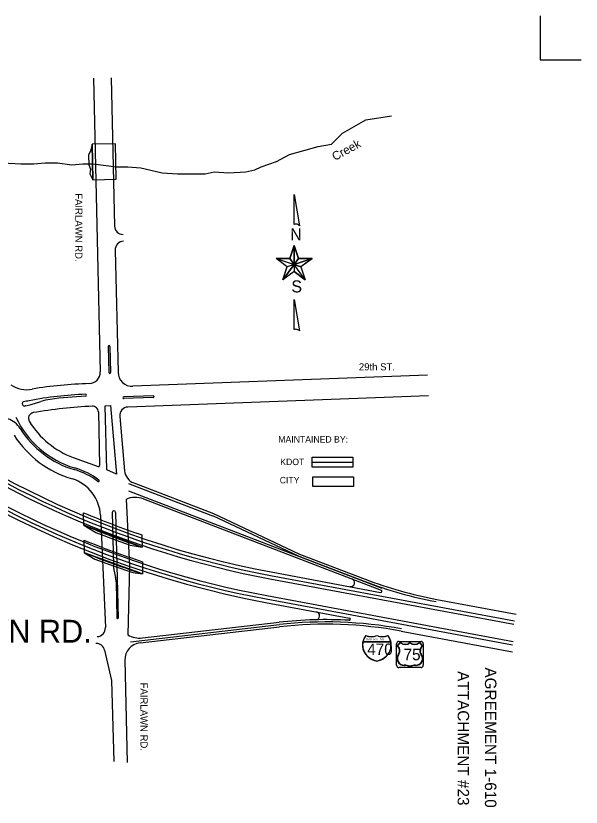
# Model space of a CAD drawing. Extents: x 121.009 to 121.722, y 36.687 to 37.248.
# Drawn here: x 121.347 to 121.722, y 36.724 to 37.248 of the extents above; entities that cross this region are included whole.
import ezdxf

# ---------------------------------------------------------------- set-up
doc = ezdxf.new("R2010")
doc.units = 0
for name, color, linetype in [('PL Inter Bridges', 7, 'Continuous'), ('PL Inter City1 Maintenance Attch', 7, 'Continuous'), ('PL Inter Hydrology', 7, 'Continuous'), ('PL Inter Hydrology Text', 7, 'Continuous'), ('PL Inter Maintenance Info', 7, 'Continuous'), ('PL Inter North Arrow', 7, 'Continuous'), ('PL Inter Plot Fence Markers', 7, 'Continuous'), ('PL Inter Road Lines', 7, 'Continuous'), ('PL Inter Route Shields', 7, 'Continuous'), ('PL Inter Street Names', 7, 'Continuous'), ('PL Inter Title Text', 7, 'Continuous')]:
    doc.layers.add(name, color=color, linetype=linetype)

msp = doc.modelspace()

# ---------------------------------------------------------------- linework, layer by layer
at = {"layer": 'PL Inter Bridges'}
for p, q in [((121.41344207035289, 37.163071250266675), (121.3979161212892, 37.16270353042044)), ((121.3979161212892, 37.16270353042044), (121.39847446975683, 37.13912881734334)), ((121.41400041882049, 37.13949653718959), (121.41344207035289, 37.16307125026668)), ((121.39847446975683, 37.13912881734335), (121.41400041882049, 37.13949653718959)), ((121.39251076992396, 36.91036775007597), (121.39231435785172, 36.91866070423749)), ((121.43083081856773, 36.90395358436904), (121.43102192750437, 36.89588454037714)), ((121.39294123845687, 36.892192412019895), (121.39274584127772, 36.900442515140156)), ((121.43125084600734, 36.88621909247414), (121.4314412827706, 36.87817842913718))]:
    msp.add_line(p, q, dxfattribs=at)
for points in [[(121.3979161212892, 37.16270353042044), (121.39682101176695, 37.15826401548031), (121.39566751937777, 37.15552447105604), (121.39581170592642, 37.14918026291561), (121.39682101176695, 37.146152345394036), (121.3966768252183, 37.144854666456226), (121.39653263866964, 37.143124427872465), (121.39847446975683, 37.13912881734334)], [(121.39251076992393, 36.910367750075984), (121.400530916807, 36.905549198583074), (121.41385828773853, 36.90048817164704), (121.42313683712126, 36.89719850413863), (121.43102192750437, 36.895884540377146)], [(121.39294123845687, 36.892192412019895), (121.39968741231766, 36.88791995475591), (121.41259303100453, 36.88319632961562), (121.4249925469978, 36.87897880716893), (121.43144128277063, 36.87817842913718)]]:
    msp.add_lwpolyline(points, close=True, dxfattribs=at)
for radius, start, end in [(0.6079545454545454, 247.1580025930445, 251.0442986171149), (0.615530303030303, 247.47451275918823, 251.30510761548254), (0.624621212121212, 247.8432138005072, 251.6091802887737), (0.6321969696969696, 248.1416070129963, 251.8554684940246)]:
    msp.add_arc((121.62831696334142, 37.478938759796435), radius, start, end, dxfattribs=at)
at = {"layer": 'PL Inter Hydrology'}
msp.add_lwpolyline([(121.33853333684065, 37.150502902286775), (121.35067980148715, 37.14982809869531), (121.35945224817624, 37.14982809869531), (121.36687508768242, 37.150502902286775), (121.37497273078006, 37.150502902286775), (121.38441998106065, 37.14915329510384), (121.39184282056681, 37.14982809869531), (121.39859085648152, 37.14982809869531), (121.41411133908534, 37.1478036879209), (121.42153417859151, 37.1478036879209), (121.43030662528062, 37.147128884329426), (121.4444775007015, 37.14375486637207), (121.45459955457356, 37.143080062780605), (121.47281925154326, 37.143080062780605), (121.47889248386647, 37.14442966996355), (121.48833973414706, 37.14375486637207), (121.49981139520206, 37.14442966996355), (121.50588462752529, 37.14577927714648), (121.50993344907411, 37.1478036879209), (121.52005550294618, 37.15117770587825), (121.52882794963527, 37.15590133101853), (121.54772245019645, 37.1612997597503), (121.55649489688557, 37.16264936693324), (121.56391773639173, 37.170072206439414), (121.57943821899555, 37.17884465312853), (121.5963083087823, 37.18154386749441)], dxfattribs=at)
at = {"layer": 'PL Inter Maintenance Info'}
for p, q in [((121.54373863196143, 36.94893396152909), (121.54373863636363, 36.95536837121212)), ((121.54373863636363, 36.95536837121212), (121.57072741031155, 36.955368352747364)), ((121.57072741031155, 36.955368352747364), (121.57072740590937, 36.94893394306433)), ((121.54373863416254, 36.95215116637085), (121.57072740811044, 36.95215114790609)), ((121.57072740590937, 36.94893394306433), (121.54373863196143, 36.94893396152909)), ((121.54421524609666, 36.936065141837425), (121.54421525049885, 36.94249955151998)), ((121.54421525049885, 36.94249955151998), (121.57120402444677, 36.94249953305522)), ((121.57120402444677, 36.94249953305522), (121.57120402004458, 36.93606512337267)), ((121.4220498283282, 36.93808117441663), (121.47775818580718, 36.91670791845316)), ((121.57120402004458, 36.93606512337267), (121.54421524609666, 36.936065141837425)), ((121.42211885153282, 36.93318617866529), (121.59003322860566, 36.868763583501185)), ((121.47773365994513, 36.916719962848084), (121.53483291533932, 36.88994613953261)), ((121.53493343100313, 36.88990335733385), (121.57832376744297, 36.87325607478885)), ((121.51612590097602, 36.877186698018434), (121.67778036583663, 36.84704772999358)), ((121.51321004415712, 36.86154710235341), (121.67660537863836, 36.83108356541623)), ((121.42330641998592, 36.83326550307781), (121.52203203424624, 36.84456742524903))]:
    msp.add_line(p, q, dxfattribs=at)
for centre, radius, start, end in [((121.62831696334142, 37.478938759796435), 0.6121212121212121, 206.81679677827506, 259.4389893088037), ((121.62831696334142, 37.478938759796435), 0.6280303030303029, 206.45062158880353, 259.4389893088037), ((121.67601594537174, 37.12788600951922), 0.2727272727272727, 249.0100215499571, 259.43898930880033), ((121.55305074597848, 36.573609855117226), 0.2727272727272727, 79.43898930880243, 96.5306831074299)]:
    msp.add_arc(centre, radius, start, end, dxfattribs=at)
at = {"layer": 'PL Inter North Arrow'}
msp.add_line((121.52896770629495, 37.08697370545361), (121.5317678720157, 37.095672072183405), dxfattribs=at)
for points in [[(121.5317678815538, 37.109613293163214), (121.53176789516797, 37.12951230088597), (121.53546170872325, 37.10871962262433), (121.53492550820145, 37.10913666806328), (121.53432972977188, 37.109494135675476), (121.53379352908705, 37.10967286964485), (121.53319775045364, 37.10973244791949), (121.53248281604448, 37.10973244840863)], [(121.5317678720157, 37.095672072183405), (121.52896770629495, 37.08697370545361), (121.5317678634151, 37.08310114215491)], [(121.53180733845807, 37.09565998639701), (121.5318073298677, 37.08310395128952), (121.53462238540006, 37.08699140566848)], [(121.51985229257775, 37.08697371169005), (121.5317678634151, 37.08310114215491), (121.52723994447103, 37.081611698566896)], [(121.52899227783668, 37.08699140952039), (121.51987686411903, 37.086991415756835), (121.5318073298677, 37.08310395128952)], [(121.54374301741892, 37.086973695344874), (121.53462760370127, 37.08697370158131), (121.5317678634151, 37.08310114215491)], [(121.5318073298677, 37.08310395128952), (121.53636503480845, 37.081629396406946), (121.54373779911725, 37.08699139943204)], [(121.52438020088323, 37.07291333187786), (121.5317678634151, 37.08310114215491), (121.53176786015423, 37.07833491276026)], [(121.52438987749281, 37.07291614103334), (121.5272496210908, 37.08162940264338), (121.5318073298677, 37.08310395128952)], [(121.5317678634151, 37.08310114215491), (121.53635535818866, 37.08161169233045), (121.53915551200674, 37.072913321769114)], [(121.5318073298677, 37.08310395128952), (121.53180732659662, 37.0783228269734), (121.53918008353783, 37.07291613091441)], [(121.5317678339041, 37.03996676613263), (121.53176784747754, 37.05980619598787), (121.5354616610736, 37.039073095593736), (121.53498503841931, 37.039490140991916), (121.5342701042547, 37.03984760868564), (121.53355516996781, 37.0400263427773), (121.5329593913752, 37.04014549891945), (121.53224445688448, 37.04002634367405)]]:
    msp.add_lwpolyline(points, close=True, dxfattribs=at)
for points in [[(121.52896770629495, 37.08697370545361), (121.5317678720157, 37.095672072183405)], [(121.5317678720157, 37.095672072183405), (121.53462760370127, 37.08697370158131)], [(121.52723994447103, 37.081611698566896), (121.51985229257775, 37.08697371169005), (121.52896770629495, 37.08697370545361)], [(121.53462760370127, 37.08697370158131), (121.54374301741892, 37.086973695344874), (121.53635535818866, 37.08161169233045)], [(121.53176786015423, 37.07833491276026), (121.52438020088323, 37.07291333187786), (121.52723994447103, 37.081611698566896)], [(121.53635535818866, 37.08161169233045), (121.53915551200674, 37.072913321769114), (121.53176786015423, 37.07833491276026)]]:
    msp.add_lwpolyline(points, dxfattribs=at)
at = {"layer": 'PL Inter Plot Fence Markers'}
msp.add_lwpolyline([(121.69489433645775, 37.24775773741088), (121.69478745791243, 37.21865550386234), (121.72202466827146, 37.21860343295426)], dxfattribs=at)
at = {"layer": 'PL Inter Road Lines'}
for p, q in [((121.39877656875805, 37.20636228123303), (121.40338146252498, 37.01193343329519)), ((121.41051570097689, 37.206640313311894), (121.41283918577606, 37.10853762179096)), ((121.41321589210162, 37.092632243600505), (121.4151333927845, 37.01167110365696)), ((121.40866543282209, 37.028798730348605), (121.40907448583282, 37.01152760322916)), ((121.40980147787553, 37.02882563667882), (121.41021053088626, 37.01155450955937)), ((121.62029597973958, 37.009757552995836), (121.42495529910661, 37.0024322774721)), ((121.35768798816119, 36.990385796587596), (121.36401003328777, 36.99234643083572)), ((121.43848322929544, 36.99611660068613), (121.41888454923361, 36.99538165018381)), ((121.43852581300065, 36.99498103521373), (121.41892713293882, 36.99424608471141)), ((121.62080698420218, 36.996130767327074), (121.4216977992339, 36.98866417289076)), ((121.40211341098652, 36.98548463209052), (121.40295433307836, 36.94997903265764)), ((121.41625154641922, 36.98247955406543), (121.4194854842769, 36.94636724798788)), ((121.38543218644766, 36.95523161300507), (121.40193882276607, 36.949248858356924)), ((121.42552534700006, 36.93837058324867), (121.478300920129, 36.91812252920167)), ((121.43197609341378, 36.927781478037), (121.58949049428385, 36.86734897275268)), ((121.41127088210781, 36.91879087161973), (121.41210204224049, 36.88369744379522)), ((121.41354297221467, 36.91884468428016), (121.41520215735582, 36.848790200542986)), ((121.47837690993073, 36.918091791397835), (121.53547616532494, 36.89131796808236)), ((121.40356753296841, 36.91702085963807), (121.40673936299251, 36.842562149825824)), ((121.53547616532494, 36.89131796808236), (121.57886650176481, 36.87467068553735)), ((121.41244604050742, 36.88082639069474), (121.41352695359765, 36.87587220569786)), ((121.51654245195014, 36.87942092597058), (121.58908027679821, 36.865896924727714)), ((121.41387095186455, 36.873001152597475), (121.41444479398685, 36.84877226298951)), ((121.5157093500019, 36.87495247006628), (121.67736381486247, 36.84481350204143)), ((121.51362659513127, 36.86378133030556), (121.67702192961251, 36.83331779336838)), ((121.62630752912568, 36.86126814056313), (121.67894609823033, 36.8514541700521)), ((121.51279349318301, 36.85931287440127), (121.56849116815833, 36.848928562117734)), ((121.43127683220058, 36.835702988249565), (121.52185970806993, 36.8460727450831)), ((121.42971928986815, 36.83247458892052), (121.52220436042252, 36.843062105414965)), ((121.60275916222454, 36.840227724073316), (121.67649729362155, 36.826479936863706)), ((121.41965128565593, 36.82091562686291), (121.4212527802608, 36.753296965768556))]:
    msp.add_line(p, q, dxfattribs=at)
for points in [[(121.40656197390577, 36.98956224572112), (121.410104692761, 36.98964659617005)], [(121.40778505541526, 36.94696526900956), (121.40656197390577, 36.98956224572112)], [(121.410104692761, 36.98964659617005), (121.41419568953422, 36.944266054643684)], [(121.41419568953422, 36.94426605464368), (121.40778505541526, 36.94696526900956)], [(121.42045534849335, 36.927507604225134), (121.42263073442759, 36.88353373141136), (121.42162291663175, 36.83784599133231)], [(121.40622036821222, 36.827651454425926), (121.41077949635248, 36.80761832737095), (121.4122823547223, 36.75396628356871)]]:
    msp.add_lwpolyline(points, dxfattribs=at)
for centre, radius, start, end in [((121.62831696334142, 37.478938759796435), 0.6143939393939393, 206.81679677827506, 259.4389893088037), ((121.62831696334142, 37.478938759796435), 0.6257575757575756, 206.45062158880353, 259.4389893088037), ((121.41851941104326, 37.10867215344202), 0.005681818181818181, 181.3567516559825, 270.8012873300905), ((121.41889611736882, 37.092766775251555), 0.005681818181818181, 90.80128733014122, 181.35675165586866), ((121.62831696334142, 37.478938759796435), 0.6303030303030303, 220.68377398250064, 259.4389893088037), ((121.62831696334142, 37.478938759796435), 0.6098484848484848, 227.50767809934553, 259.4389893088037), ((121.40923345534881, 37.02881218351371), 0.0005681818181842448, 1.3567516560883708, 181.35675165497696), ((121.39580782883537, 37.011754057760434), 0.007575757575757574, 271.47437237547575, 1.3567516559407977), ((121.40964250835954, 37.011541056394265), 0.0005681818181842448, 181.356751654977, 1.356751656035783), ((121.4246004348965, 37.01189532307541), 0.009469696969696968, 181.35675165596228, 272.1475854282785), ((121.35444898598635, 37.018085224753875), 0.01796867900800912, 234.83592233802403, 282.2819899232596), ((121.40289835274032, 36.73626909429828), 0.2680004399141407, 91.47437237549522, 99.5854541654961), ((121.40478064007658, 36.7368874129355), 0.26050943505160024, 92.47524439077245, 100.7182322050054), ((121.39355937755002, 36.996470248527324), 0.0006841759512138725, 272.4752443930359, 92.47524439119127), ((121.35258498873031, 36.991129309082126), 0.0009469696969696968, 101.62187190159183, 199.10629348912664), ((121.46540184589308, 36.44259160490544), 0.5609659480928008, 101.21163127793756, 101.62187190145274), ((121.37523007384875, 36.95616752453693), 0.03787878787878787, 97.67503958518404, 107.23005271389746), ((121.40478064007658, 36.7368874129355), 0.25914108314917605, 92.47524439077245, 97.67503958518073), ((121.41890584108621, 36.99481386744761), 0.0005681818181811386, 92.14758542797912, 272.1475854257365), ((121.43850452114805, 36.99554881794993), 0.0005681818181811386, 272.14758543020093, 92.1475854279999), ((121.40580511556165, 37.00956497737497), 0.05726975163595322, 199.10629348918818, 200.12280619785778), ((121.35292042344392, 36.99018805540681), 0.0009469696969696968, 200.12280619802078, 281.6076316798905), ((121.46540184589308, 36.44259160490544), 0.5580824955353156, 101.51160938428876, 101.6076316802382), ((121.34646794760019, 37.026564702886375), 0.03787878787878787, 281.51160938428563, 287.2300527139318), ((121.41324479668437, 36.66616682984061), 0.3233643826850875, 92.67560591397752, 99.6687554918262), ((121.39832659414172, 36.98539494432314), 0.003787878787878787, 1.356751655982464, 92.67560591387303), ((121.42191071775996, 36.98298634552878), 0.005681818181818181, 92.14758542829827, 185.1173148499792), ((121.33730703584492, 36.966443255747144), 0.015209779823865847, 31.400548672204554, 71.6923488216601), ((121.40443667168057, 37.008570368242424), 0.06290857560768409, 204.97321760618877, 253.30077087572047), ((121.35957133765388, 36.981203814397766), 0.003787878787878787, 99.66875549175306, 211.5261806185637), ((121.40580511556165, 37.00956497737497), 0.05802732739352898, 211.52618061852525, 249.44588012642583), ((121.40443667168057, 37.008570368242424), 0.06404493924404772, 212.27881625818446, 253.3007708757205), ((121.40411775655505, 37.00711429229229), 0.06878511753627232, 212.6612625719391, 253.79892720212376), ((121.40219696970938, 36.949961095104165), 0.0007575757575757575, 250.07718364930793, 1.356751657006825), ((121.3741416875305, 36.90344494603279), 0.04536738678737569, 52.40365231476568, 74.76734666014205), ((121.3741416875305, 36.90344494603279), 0.046503750423739325, 52.40365231475894, 74.76734666014205), ((121.42891743651148, 36.94721190042681), 0.009469696969696968, 185.1173148500346, 249.01002154997093), ((121.37667159854695, 36.9154123025797), 0.026943992729599364, 3.422594640443876, 72.1601671982997), ((121.40216673255921, 36.939841007828754), 0.000568181818184006, 232.40365231253767, 52.40365231599492), ((121.42654875019552, 36.91363537055198), 0.015151515151515148, 69.0100215499628, 113.71356251259753), ((121.41240692716126, 36.91881777794994), 0.0011363636363575338, 1.3567516558368495, 181.3567516558368), ((121.42724930961968, 36.88405619486473), 0.015151515151515148, 181.35675165596166, 192.30801581758323), ((121.39872368448538, 36.8726424015279), 0.015151515151515148, 1.3567516562338806, 12.308015817482728), ((121.56916503211514, 36.87230714144616), 0.0026515151515151512, 259.43898930881096, 69.0100215499709), ((121.67601594537174, 37.12788600951922), 0.2712121212121212, 249.0100215499571, 259.43898930880033), ((121.58921912712293, 36.866641667378424), 0.0007575757575757575, 259.4389893082896, 69.01002154943784), ((121.54605011218918, 36.85041528280904), 0.0026515151515151512, 271.4487479052575, 79.43898930858927), ((121.41482347567133, 36.848781231766246), 0.00037878787879684395, 181.3567516557842, 1.3567516557841373), ((121.55305074597848, 36.573609855117226), 0.2742424242424242, 86.8102963278467, 96.53068310742991), ((121.55305074597848, 36.573609855117226), 0.2712121212121212, 79.43898930880243, 96.5306831074299), ((121.56835231783361, 36.84818381946702), 0.0007575757575757575, 266.81029632775386, 79.43898930836599), ((121.40106269301248, 36.84232033214828), 0.005681818181818181, 271.8476102661129, 2.43924005394841), ((121.42955357043766, 36.85075618659022), 0.015151515151515148, 238.8131492766071, 276.53068310750893), ((121.40068020809854, 36.82639062780577), 0.005681818181818181, 12.820975996994747, 91.84761026611288), ((121.43101173619033, 36.821184690165026), 0.011363636363636362, 96.53068310741088, 181.35675165587134)]:
    msp.add_arc(centre, radius, start, end, dxfattribs=at)
at = {"layer": 'PL Inter Route Shields'}
for points in [[(121.57744507408097, 36.833201491378176), (121.59581472683803, 36.83320147881032)], [(121.57747272940588, 36.8333206470938), (121.59578707167618, 36.83332063456378)], [(121.59967861921281, 36.817618872762715), (121.59967862900268, 36.83192812848646)], [(121.59995754598319, 36.830512563474294), (121.6022872591085, 36.832842273411785)], [(121.60032450981163, 36.83054250397904), (121.60229058078221, 36.832508572259385)], [(121.60116807670755, 36.83341757415328), (121.61592444008008, 36.833417564057505)], [(121.61676800122353, 36.830542492728995), (121.61480193294315, 36.83250856369957)], [(121.61480525507348, 36.83284226484742), (121.61713496682947, 36.83051255172212)], [(121.61741388574691, 36.83192811635263), (121.61741387595703, 36.81761886062888)], [(121.61592442825216, 36.816129414962056), (121.60116806487964, 36.81612942505784)]]:
    msp.add_lwpolyline(points, dxfattribs=at)
for centre, radius, start, end in [((121.60116807598119, 36.83192812671344), 0.0014894466858552302, 89.99996080027657, 179.99996080027657), ((121.59776445786488, 36.827220189369484), 0.003955928112747722, 326.43355266031193, 56.331957113301534), ((121.59776445786488, 36.827220189369484), 0.00419423958248456, 326.23382125888503, 52.38348593421893), ((121.60541842189679, 36.83593429773745), 0.004400543870874347, 224.63966590458205, 315.2987349053213), ((121.60541842189679, 36.83593429773745), 0.004638855340611184, 227.6025230027635, 312.39739859770486), ((121.6116740979774, 36.83593429345754), 0.004400543870874347, 224.70118669531664, 315.36025569605584), ((121.6116740979774, 36.83593429345754), 0.004638855340611184, 227.6025230027635, 312.39739859770486), ((121.61932805008556, 36.82722017461644), 0.0041942395824845595, 127.61643566633423, 213.76610034166816), ((121.61932805008556, 36.82722017461644), 0.0039559281127477235, 123.66796448716686, 213.56636893998694), ((121.61592443841127, 36.831928116617675), 0.0014894466858552302, 359.9999608002766, 89.99996080027658), ((121.60454533403085, 36.82206756837236), 0.004575587975222133, 139.6025632293804, 272.75118498365214), ((121.60454533403085, 36.82206756837236), 0.004337276505485296, 139.41993617370449, 272.7511849835674), ((121.61254716686908, 36.8220675628978), 0.004575587975222135, 267.24873661690106, 40.397358371003236), ((121.61254716686908, 36.8220675628978), 0.004337276505485299, 267.2487366169858, 40.57998542684871), ((121.6011680661913, 36.8176188715725), 0.0014894466858552302, 179.9999608002766, 269.9999608002766), ((121.6051744024259, 36.809878151429146), 0.0076271309583810214, 63.513227090378756, 93.07607975676397), ((121.6051744024259, 36.809878151429146), 0.007865442428117856, 64.37505516850953, 92.63286217869594), ((121.61197765966239, 36.8098781467746), 0.00786544242811786, 87.36705942185725, 115.62486643195888), ((121.61197765966239, 36.8098781467746), 0.007627130958381024, 87.37075644248776, 116.48669451008965), ((121.61592442862137, 36.817618861476724), 0.0014894466858552302, 269.9999608002766, 359.9999608002766)]:
    msp.add_arc(centre, radius, start, end, dxfattribs=at)
for centre, major_axis, ratio, start_param, end_param in [((121.5889815633441, 36.83105093903402), (-0.011907601504075821, 8.146755128573144e-09), 0.9090909090909091, 5.649836424357119, 7.6551820516525835), ((121.5889815633441, 36.83105093903402), (-0.011776530195720591, 8.057080826558061e-09), 0.9090909090909091, 5.659675094385966, 6.0695603696678395), ((121.5830254463587, 36.84325610408787), (-0.007344759723461491, 5.025021951294414e-09), 0.9090909090909087, 1.0519676328703929, 2.0837498015692506), ((121.5830254463587, 36.84325610408787), (-0.00747583103181672, 5.1146962533094965e-09), 0.9090909090909091, 1.0676908496991975, 2.073901803887637), ((121.58427823463215, 36.831050942251856), (0.01190760150407582, -8.146755128424978e-09), 0.9090909090909088, 4.91118856270807, 6.916534190000574), ((121.5902343683182, 36.843256099155774), (-0.007344759723461491, 5.025021951294414e-09), 0.9090909090909087, 1.0578428520190633, 2.089625020717921), ((121.5902343683182, 36.843256099155774), (-0.00747583103181672, 5.1146962533094965e-09), 0.9090909090909091, 1.0676908497006767, 2.0739018038891164), ((121.58427823463215, 36.831050942251856), (0.01177653019572059, -8.057080826434217e-09), 0.909090909090909, 0.21362493751174672, 0.6235102127936207), ((121.5889815633441, 36.83105093903402), (-0.011776530195720591, 8.057080826558061e-09), 0.9090909090909091, 6.080935335112396, 7.652939311886402), ((121.58427823463215, 36.831050942251856), (0.01177653019572059, -8.057080826434217e-09), 0.909090909090909, 4.91343130247129, 6.485435279246776)]:
    msp.add_ellipse(centre, major_axis=major_axis, ratio=ratio, start_param=start_param, end_param=end_param, dxfattribs=at)

# ---------------------------------------------------------------- texts
at = {"layer": 'PL Inter City1 Maintenance Attch'}
for s, p in [('ATTACHMENT #23', (121.64016069681222, 36.81373242182217)), ('AGREEMENT 1-610', (121.65826085355204, 36.81619994897612))]:
    msp.add_text(s, height=0.007579999999999998, rotation=270, dxfattribs=at).set_placement(p)
at = {"layer": 'PL Inter Hydrology Text'}
msp.add_text('Creek', height=0.005679999999999998, rotation=28.686147573750212, dxfattribs=at).set_placement((121.558851421028, 37.151577790007124))
at = {"layer": 'PL Inter Maintenance Info'}
for s, p in [('MAINTAINED BY:', (121.52133736390036, 36.96513915124439)), ('KDOT', (121.52264807551084, 36.95018511375404)), ('CITY', (121.52229058626924, 36.93809080002822))]:
    msp.add_text(s, height=0.004289606455263063, rotation=359.9999608002766, dxfattribs=at).set_placement(p)
at = {"layer": 'PL Inter North Arrow'}
for s, p in [('N', (121.52920603317868, 37.09906800745244)), ('S', (121.5299805099689, 37.064572422929295))]:
    msp.add_text(s, height=0.007962581982582062, rotation=359.9999608002766, dxfattribs=at).set_placement(p)
at = {"layer": 'PL Inter Route Shields'}
msp.add_text('INTERSTATE', height=0.0014892083443582185, rotation=359.9999608002766, dxfattribs=at).set_placement((121.57965928957088, 36.834070119588056))
for s, p in [('470', (121.58023989339874, 36.82444397166105)), ('75', (121.6043307898086, 36.82098349449353))]:
    msp.add_text(s, height=0.007579999999999998, dxfattribs=at).set_placement(p)
at = {"layer": 'PL Inter Street Names'}
for p in [(121.38680466540404, 37.1302917688536), (121.43002127595396, 36.80616673378066)]:
    msp.add_text('FAIRLAWN RD.', height=0.004729999999999999, rotation=270, dxfattribs=at).set_placement(p)
msp.add_text('29th ST.', height=0.004729999999999999, dxfattribs=at).set_placement((121.57473247572568, 37.01292413264592))
at = {"layer": 'PL Inter Title Text'}
msp.add_text('I-470 & 29th. ST. / FAIRLAWN RD.', height=0.015149999999999999, dxfattribs=at).set_placement((121.08241642835958, 36.83261508695003))

doc.saveas('drawing.dxf')
